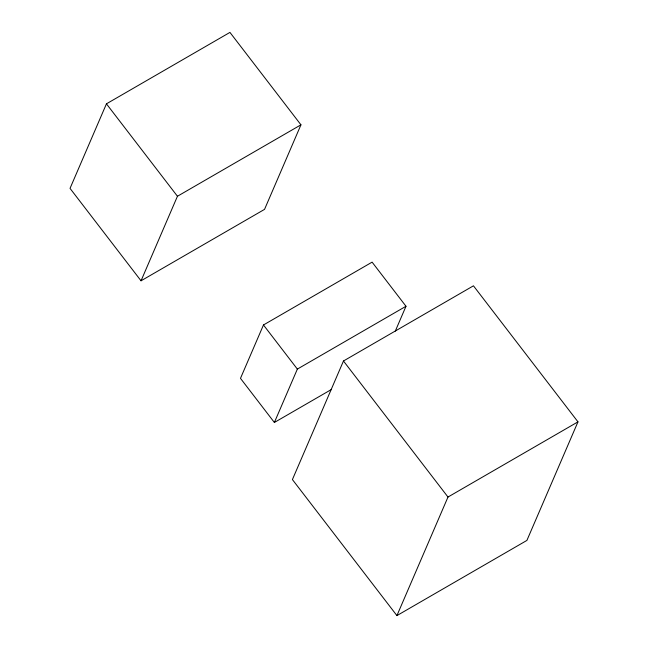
<?xml version="1.0" encoding="UTF-8"?>
<svg xmlns="http://www.w3.org/2000/svg" width="648" height="648" viewBox="0 0 648 648"><rect width="100%" height="100%" fill="white"/><g stroke="black" fill="none" stroke-linecap="round" stroke-linejoin="round"><path stroke-width="0.97" d="M106.442 103.834L70.033 188.374L141.037 280.795L264.538 209.369L300.947 124.821L229.943 32.4L106.442 103.834L177.447 196.255L141.037 280.795M395.296 331.112L405.996 306.261L372.098 262.14L263.469 324.972L240.481 378.351L274.371 422.472L331.322 389.537M274.371 422.472L297.359 369.093L405.996 306.261M343.472 360.993L292.41 479.56L396.924 615.6L526.905 540.416L577.967 421.856L473.453 285.817L343.472 360.993L447.987 497.04L396.924 615.6M177.447 196.255L300.947 124.821M447.987 497.04L577.967 421.856M263.469 324.972L297.359 369.093"/></g></svg>
